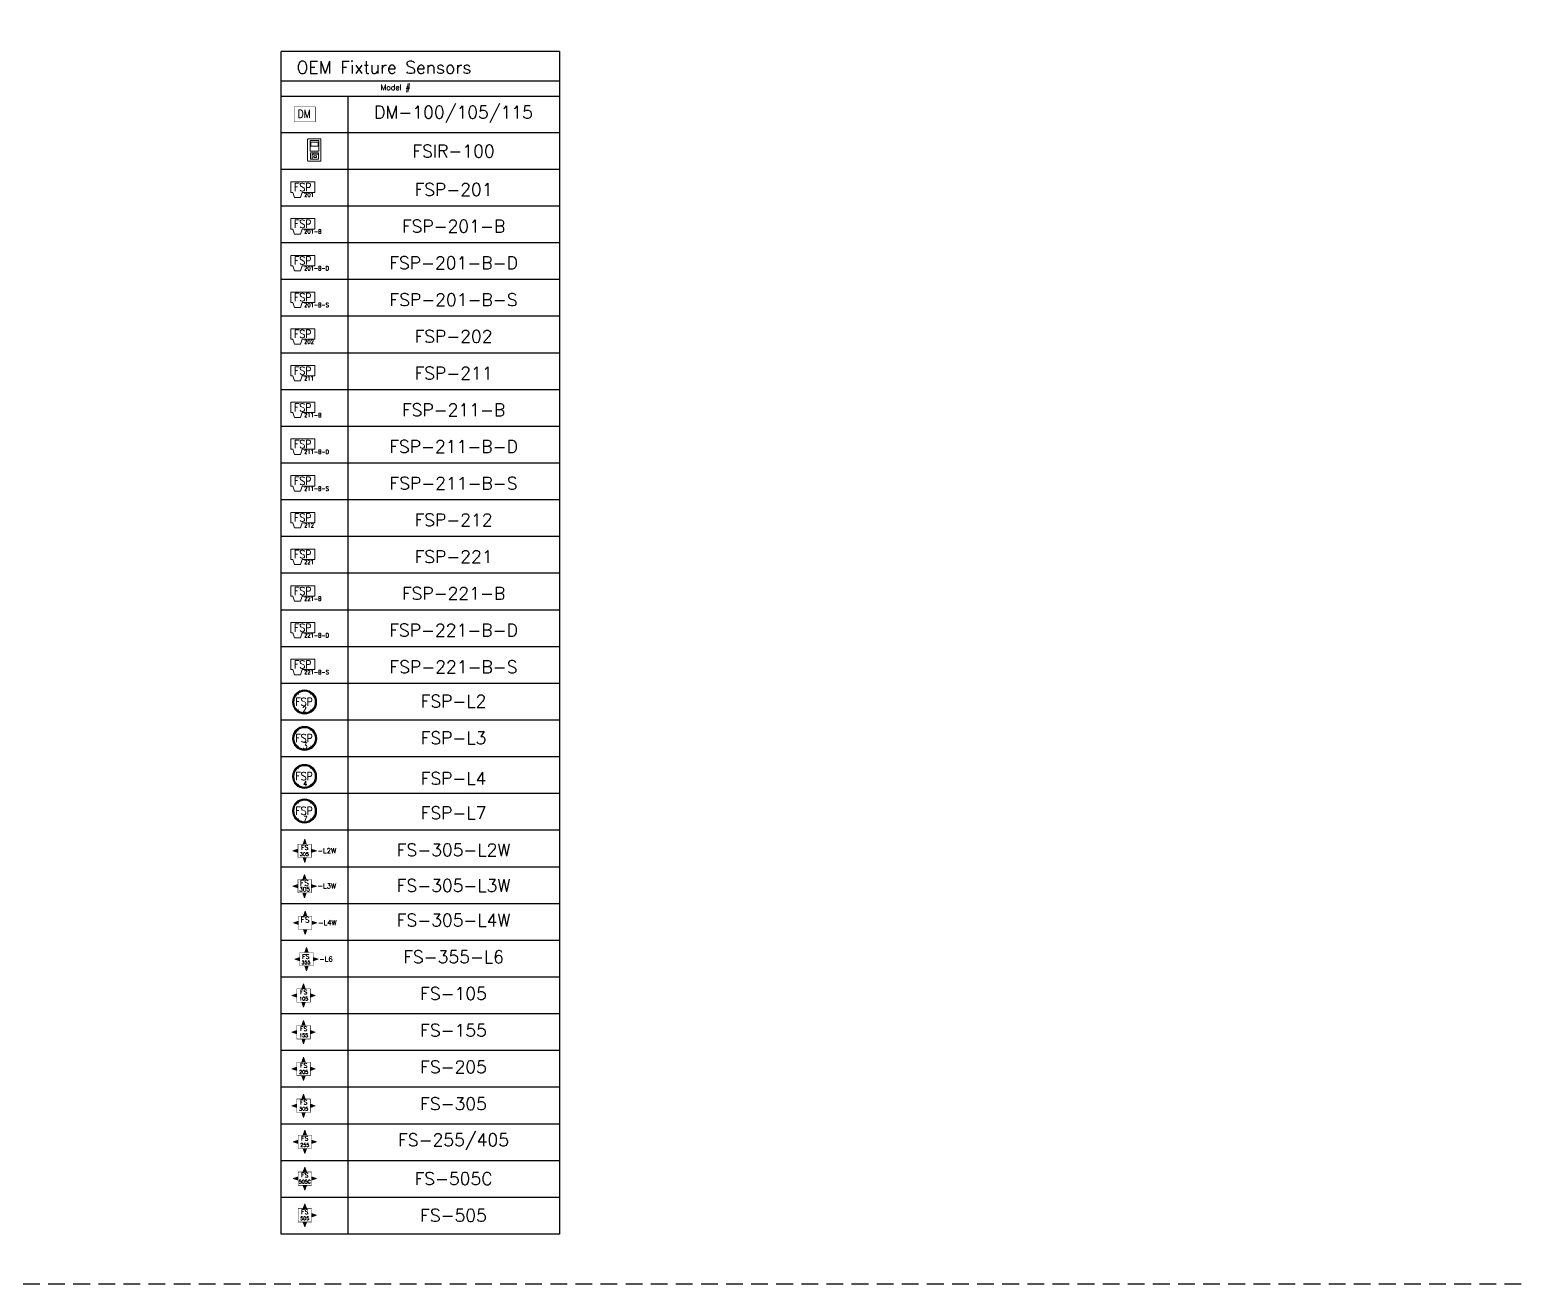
# Model space of a CAD drawing. Header units: inches. Extents: x -13775 to 9910, y -4933 to 5507.
# Drawn here: x 3092 to 5223, y 2004 to 3803 of the extents above; entities that cross this region are included whole.
import ezdxf
from ezdxf.enums import TextEntityAlignment as Align

# ---------------------------------------------------------------- set-up
doc = ezdxf.new("R2010")
doc.units = ezdxf.units.IN
doc.header["$LTSCALE"] = 48
doc.header["$MEASUREMENT"] = 0
doc.linetypes.add('DASHED', pattern=[0.75, 0.5, -0.25])
doc.layers.add('Boxes', color=7, linetype='Continuous')
doc.layers.add('Text', color=7, linetype='Continuous')
doc.layers.add('WATTSTOPPER', color=160, linetype='Continuous', lineweight=0)
doc.styles.add('FSL12-1', font='complex.shx')
doc.styles.add('ROMANC', font='COMPLEX.SHX')
doc.styles.add('ROMANS', font='ROMANS')
doc.styles.add('SIMPLEX85', font='SIMPLEX.shx', dxfattribs={"width": 0.85})

# ---------------------------------------------------------------- blocks, each defined once
blk = doc.blocks.new('*U436')
blk.add_wipeout([(0, 17.1), (-12.1, 12.1), (-17.1, 0), (-12.1, -12.1), (0, -17.1), (12.1, -12.1), (17.1, 0), (12.1, 12.1)])
at = {"linetype": 'Continuous', "const_width": 0.75}
for points in [[(-8.4, 10.5), (-10.8, 13.5)], [(8.4, 10.5), (10.8, 13.5)], [(-8.4, -10.5), (-10.8, -13.5)], [(8.4, -10.5), (10.8, -13.5)]]:
    blk.add_lwpolyline(points, dxfattribs=at)
at = {"linetype": 'Continuous'}
for radius in [17.3, 16.9, 16, 15.4]:
    blk.add_circle((0, 0), radius, dxfattribs=at)
at = {"linetype": 'Continuous', "style": 'SIMPLEX85'}
for s, insert, char_height, width, attachment_point in [('{\\Fcomplex|c0;FSP}', (-13, 6.1), 11.475, 31.716, 1), ('{\\Fcomplex|c0;2}', (0, -6.5), 7.841, 21.673, 2)]:
    blk.add_mtext(s, dxfattribs=dict(at, insert=insert, char_height=char_height, width=width, attachment_point=attachment_point))
blk = doc.blocks.new('*U445')
blk.add_wipeout([(0, 17.1), (-12.1, 12.1), (-17.1, 0), (-12.1, -12.1), (0, -17.1), (12.1, -12.1), (17.1, 0), (12.1, 12.1)])
at = {"linetype": 'Continuous', "const_width": 0.75}
for points in [[(-8.4, 10.5), (-10.7, 13.5)], [(8.5, 10.5), (10.9, 13.5)], [(-8.4, -10.5), (-10.7, -13.5)], [(8.5, -10.5), (10.9, -13.5)]]:
    blk.add_lwpolyline(points, dxfattribs=at)
at = {"linetype": 'Continuous'}
for radius in [17.3, 16.9, 16, 15.4]:
    blk.add_circle((0.1, 0), radius, dxfattribs=at)
at = {"linetype": 'Continuous', "attachment_point": 1, "style": 'SIMPLEX85'}
for s, insert, char_height, width in [('{\\Fcomplex|c0;FSP}', (-13, 6.1), 11.475, 31.716), ('{\\Fcomplex|c0;3}', (-2.6, -6), 9.11, 25.18)]:
    blk.add_mtext(s, dxfattribs=dict(at, insert=insert, char_height=char_height, width=width))
blk = doc.blocks.new('*U438')
blk.add_wipeout([(-9.4, 9.8), (47.9, 9.8), (47.9, -9.6), (-9.4, -9.6)])
blk.add_wipeout([(-9.4, 9.5), (9.7, 9.5), (9.7, -9.6), (-9.4, -9.6)])
for points in [[(-16.6, 0), (-9.4, -2.4), (-9.4, 2.4)], [(0.1, 16.7), (-2.3, 9.5), (2.5, 9.5)], [(16.9, 0), (9.7, -2.4), (9.7, 2.4)], [(0.1, -16.8), (-2.3, -9.6), (2.5, -9.6)]]:
    blk.add_hatch(color=256).paths.add_polyline_path(points)
for p, q in [((-9.4, 2.4), (-16.6, 0)), ((0.1, 16.7), (-2.3, 9.5)), ((2.5, 9.5), (0.1, 16.7)), ((9.7, 2.4), (16.9, 0)), ((-16.6, 0), (-9.4, -2.4)), ((0.1, -16.8), (-2.3, -9.6)), ((2.5, -9.6), (0.1, -16.8)), ((16.9, 0), (9.7, -2.4))]:
    blk.add_line(p, q)
at = {"const_width": 0.598}
blk.add_lwpolyline([(-9.4, -9.6), (9.7, -9.6), (9.7, 9.5), (-9.4, 9.5)], close=True, dxfattribs=at)
at = {"style": 'ROMANC'}
blk.add_text('FS', height=8, dxfattribs=at).set_placement((-6.6, 0.4))
blk.add_text('305', height=6, dxfattribs=at).set_placement((0.1, -7.7), align=Align.CENTER)
at = {"linetype": 'Continuous', "insert": (18.5, 3.8), "char_height": 7.17, "width": 103.544, "attachment_point": 1, "style": 'FSL12-1'}
blk.add_mtext('-L3W', dxfattribs=at)
blk = doc.blocks.new('*U448')
blk.add_wipeout([(-9.1, 10.2), (49.3, 10.2), (49.3, -9), (-9.1, -9)])
blk.add_wipeout([(-9.1, 10.2), (10, 10.2), (10, -9), (-9.1, -9)])
for points in [[(-16.3, 0.6), (-9.1, -1.8), (-9.1, 3)], [(0.4, 17.3), (-1.9, 10.2), (2.8, 10.2)], [(17.2, 0.6), (10, -1.8), (10, 3)], [(0.4, -16.1), (-1.9, -9), (2.8, -9)]]:
    blk.add_hatch(color=256).paths.add_polyline_path(points)
for p, q in [((-9.1, 3), (-16.3, 0.6)), ((-16.3, 0.6), (-9.1, -1.8)), ((0.4, 17.3), (-1.9, 10.2)), ((2.8, 10.2), (0.4, 17.3)), ((10, 3), (17.2, 0.6)), ((17.2, 0.6), (10, -1.8)), ((0.4, -16.1), (-1.9, -9)), ((2.8, -9), (0.4, -16.1))]:
    blk.add_line(p, q)
at = {"const_width": 0.598}
blk.add_lwpolyline([(-9.1, -9), (10, -9), (10, 10.2), (-9.1, 10.2)], close=True, dxfattribs=at)
at = {"style": 'ROMANC'}
blk.add_text('FS', height=8, dxfattribs=at).set_placement((-6.3, 1.1))
at = {"linetype": 'Continuous', "insert": (18.8, 4.4), "char_height": 7.17, "width": 103.544, "attachment_point": 1, "style": 'FSL12-1'}
blk.add_mtext('-L4W', dxfattribs=at)
blk = doc.blocks.new('*U394')
blk.add_wipeout([(-15.1, -10.8), (15.1, -10.8), (15.1, 10.8), (-15.1, 10.8)])
at = {"linetype": 'Continuous', "const_width": 0.75}
blk.add_lwpolyline([(-15.1, 10.8), (15.1, 10.8), (15.1, -10.8), (-15.1, -10.8)], close=True, dxfattribs=at)
at = {"insert": (-10.4, 6.5), "char_height": 11.475, "width": 31.716, "attachment_point": 1, "style": 'SIMPLEX85'}
blk.add_mtext('{\\Fcomplex|c0;DM}', dxfattribs=at)
blk = doc.blocks.new('*U444')
blk.add_wipeout([(-9.6, 9.6), (9.6, 9.6), (9.6, -9.6), (-9.6, -9.6)])
for points in [[(-16.7, 0), (-9.6, -2.4), (-9.6, 2.4)], [(0, 16.7), (-2.4, 9.6), (2.4, 9.6)], [(16.7, 0), (9.6, -2.4), (9.6, 2.4)], [(0, -16.7), (-2.4, -9.6), (2.4, -9.6)]]:
    blk.add_hatch(color=256).paths.add_polyline_path(points)
for p, q in [((-9.6, 2.4), (-16.7, 0)), ((-16.7, 0), (-9.6, -2.4)), ((0, 16.7), (-2.4, 9.6)), ((2.4, 9.6), (0, 16.7)), ((9.6, 2.4), (16.7, 0)), ((16.7, 0), (9.6, -2.4)), ((0, -16.7), (-2.4, -9.6)), ((2.4, -9.6), (0, -16.7))]:
    blk.add_line(p, q)
at = {"const_width": 0.598}
blk.add_lwpolyline([(-9.6, -9.6), (9.6, -9.6), (9.6, 9.6), (-9.6, 9.6)], close=True, dxfattribs=at)
at = {"linetype": 'Continuous', "width": 19.123, "style": 'FSL12-1'}
for s, insert, char_height, attachment_point in [('FS', (0, 1.9), 6.45, 8), ('255', (0, -1.9), 5.02, 2)]:
    blk.add_mtext(s, dxfattribs=dict(at, insert=insert, char_height=char_height, attachment_point=attachment_point))
blk = doc.blocks.new('*U443')
blk.add_wipeout([(-9.6, 9.6), (9.6, 9.6), (9.6, -9.6), (-9.6, -9.6)])
for points in [[(-16.7, 0), (-9.6, -2.4), (-9.6, 2.4)], [(0, 16.7), (-2.4, 9.6), (2.4, 9.6)], [(16.7, 0), (9.6, -2.4), (9.6, 2.4)], [(0, -16.7), (-2.4, -9.6), (2.4, -9.6)]]:
    blk.add_hatch(color=256).paths.add_polyline_path(points)
for p, q in [((-9.6, 2.4), (-16.7, 0)), ((-16.7, 0), (-9.6, -2.4)), ((0, 16.7), (-2.4, 9.6)), ((2.4, 9.6), (0, 16.7)), ((9.6, 2.4), (16.7, 0)), ((16.7, 0), (9.6, -2.4)), ((0, -16.7), (-2.4, -9.6)), ((2.4, -9.6), (0, -16.7))]:
    blk.add_line(p, q)
at = {"const_width": 0.598}
blk.add_lwpolyline([(-9.6, -9.6), (9.6, -9.6), (9.6, 9.6), (-9.6, 9.6)], close=True, dxfattribs=at)
at = {"linetype": 'Continuous', "width": 19.123, "style": 'FSL12-1'}
for s, insert, char_height, attachment_point in [('FS', (0, 1.9), 6.45, 8), ('505C', (0, -1.9), 5.02, 2)]:
    blk.add_mtext(s, dxfattribs=dict(at, insert=insert, char_height=char_height, attachment_point=attachment_point))
blk = doc.blocks.new('*U442')
blk.add_wipeout([(-9.6, 9.6), (9.6, 9.6), (9.6, -9.6), (-9.6, -9.6)])
for points in [[(0, 16.7), (-2.4, 9.6), (2.4, 9.6)], [(16.7, 0), (9.6, -2.4), (9.6, 2.4)], [(0, -16.7), (-2.4, -9.6), (2.4, -9.6)]]:
    blk.add_hatch(color=256).paths.add_polyline_path(points)
for p, q in [((0, 16.7), (-2.4, 9.6)), ((2.4, 9.6), (0, 16.7)), ((9.6, 2.4), (16.7, 0)), ((16.7, 0), (9.6, -2.4)), ((0, -16.7), (-2.4, -9.6)), ((2.4, -9.6), (0, -16.7))]:
    blk.add_line(p, q)
at = {"const_width": 0.598}
blk.add_lwpolyline([(-9.6, -9.6), (9.6, -9.6), (9.6, 9.6), (-9.6, 9.6)], close=True, dxfattribs=at)
at = {"linetype": 'Continuous', "width": 19.123, "style": 'FSL12-1'}
for s, insert, char_height, attachment_point in [('FS', (0, 1.9), 6.45, 8), ('505', (0, -1.9), 5.02, 2)]:
    blk.add_mtext(s, dxfattribs=dict(at, insert=insert, char_height=char_height, attachment_point=attachment_point))
blk = doc.blocks.new('*U446')
blk.add_wipeout([(0, 17.1), (-12.1, 12.1), (-17.1, 0), (-12.1, -12.1), (0, -17.1), (12.1, -12.1), (17.1, 0), (12.1, 12.1)])
at = {"linetype": 'Continuous', "const_width": 0.75}
for points in [[(-8.4, 10.5), (-10.8, 13.5)], [(8.4, 10.5), (10.8, 13.5)], [(-8.4, -10.5), (-10.8, -13.5)], [(8.4, -10.5), (10.8, -13.5)]]:
    blk.add_lwpolyline(points, dxfattribs=at)
at = {"linetype": 'Continuous'}
for radius in [17.3, 16.9, 16, 15.4]:
    blk.add_circle((0, 0), radius, dxfattribs=at)
at = {"linetype": 'Continuous', "attachment_point": 1, "style": 'SIMPLEX85'}
for s, insert, char_height, width in [('{\\Fcomplex|c0;FSP}', (-13, 6.1), 11.475, 31.716), ('{\\Fcomplex|c0;4}', (-1.8, -6.8), 7.401, 20.457)]:
    blk.add_mtext(s, dxfattribs=dict(at, insert=insert, char_height=char_height, width=width))
blk = doc.blocks.new('*U447')
blk.add_wipeout([(0, 17.1), (-12.1, 12.1), (-17.1, 0), (-12.1, -12.1), (0, -17.1), (12.1, -12.1), (17.1, 0), (12.1, 12.1)])
at = {"linetype": 'Continuous', "const_width": 0.75}
for points in [[(-8.4, 10.5), (-10.8, 13.5)], [(8.4, 10.5), (10.8, 13.5)], [(-8.4, -10.5), (-10.8, -13.5)], [(8.4, -10.5), (10.8, -13.5)]]:
    blk.add_lwpolyline(points, dxfattribs=at)
at = {"linetype": 'Continuous'}
for radius in [17.3, 16.9, 16, 15.4]:
    blk.add_circle((0, 0), radius, dxfattribs=at)
at = {"linetype": 'Continuous', "attachment_point": 1, "style": 'SIMPLEX85'}
for s, insert, char_height, width in [('{\\Fcomplex|c0;FSP}', (-13, 6.1), 11.475, 31.716), ('{\\Fcomplex|c0;7}', (-1.6, -7.2), 7.401, 20.457)]:
    blk.add_mtext(s, dxfattribs=dict(at, insert=insert, char_height=char_height, width=width))
blk = doc.blocks.new('*U449')
blk.add_wipeout([(-9.6, 11), (39, 11), (39, -8.1), (-9.6, -8.1)])
for points in [[(-16.8, 1.4), (-9.6, -1), (-9.6, 3.8)], [(-0.1, 18.1), (-2.5, 11), (2.3, 11)], [(16.6, 1.4), (9.5, -1), (9.5, 3.8)], [(-0.1, -15.3), (-2.5, -8.1), (2.3, -8.1)]]:
    blk.add_hatch(color=256).paths.add_polyline_path(points)
for p, q in [((-9.6, 3.8), (-16.8, 1.4)), ((-16.8, 1.4), (-9.6, -1)), ((-0.1, 18.1), (-2.5, 11)), ((2.3, 11), (-0.1, 18.1)), ((9.5, 3.8), (16.6, 1.4)), ((16.6, 1.4), (9.5, -1)), ((-0.1, -15.3), (-2.5, -8.1)), ((2.3, -8.1), (-0.1, -15.3))]:
    blk.add_line(p, q)
at = {"const_width": 0.598}
blk.add_lwpolyline([(-9.6, -8.1), (9.5, -8.1), (9.5, 11), (-9.6, 11)], close=True, dxfattribs=at)
at = {"linetype": 'Continuous', "attachment_point": 1, "style": 'FSL12-1'}
for s, insert, char_height, width in [('FS', (-6.1, 8.5), 6.45, 93.19), ('-L6', (18.3, 5.3), 7.17, 103.544), ('355', (-7.2, -0.7), 5.02, 72.481)]:
    blk.add_mtext(s, dxfattribs=dict(at, insert=insert, char_height=char_height, width=width))
blk = doc.blocks.new('*U437')
blk.add_wipeout([(-9.1, -9.3), (48.5, -9.3), (48.5, 9.8), (-9.1, 9.8)])
for points in [[(-16.3, 0.3), (-9.1, -2.1), (-9.1, 2.6)], [(0.5, 17), (-1.9, 9.8), (2.8, 9.8)], [(17.2, 0.3), (10, -2.1), (10, 2.6)], [(0.5, -16.5), (-1.9, -9.3), (2.8, -9.3)]]:
    blk.add_hatch(color=256).paths.add_polyline_path(points)
for p, q in [((-9.1, 2.6), (-16.3, 0.3)), ((-16.3, 0.3), (-9.1, -2.1)), ((0.5, 17), (-1.9, 9.8)), ((2.8, 9.8), (0.5, 17)), ((10, 2.6), (17.2, 0.3)), ((17.2, 0.3), (10, -2.1)), ((0.5, -16.5), (-1.9, -9.3)), ((2.8, -9.3), (0.5, -16.5))]:
    blk.add_line(p, q)
at = {"const_width": 0.598}
blk.add_lwpolyline([(-9.1, -9.3), (10, -9.3), (10, 9.8), (-9.1, 9.8)], close=True, dxfattribs=at)
at = {"linetype": 'Continuous', "style": 'FSL12-1'}
for s, insert, char_height, width, attachment_point in [('FS', (0.5, 1.9), 6.45, 19.123, 8), ('-L2W', (18.9, 4.1), 7.17, 103.544, 1), ('305', (0, -1.9), 5.02, 19.123, 2)]:
    blk.add_mtext(s, dxfattribs=dict(at, insert=insert, char_height=char_height, width=width, attachment_point=attachment_point))
blk = doc.blocks.new('FS-105')
blk.add_wipeout([(-9.6, 9.6), (9.6, 9.6), (9.6, -9.6), (-9.6, -9.6)])
for points in [[(-16.7, 0), (-9.6, -2.4), (-9.6, 2.4)], [(0, 16.7), (-2.4, 9.6), (2.4, 9.6)], [(16.7, 0), (9.6, -2.4), (9.6, 2.4)], [(0, -16.7), (-2.4, -9.6), (2.4, -9.6)]]:
    blk.add_hatch(color=256).paths.add_polyline_path(points)
for p, q in [((-9.6, 2.4), (-16.7, 0)), ((-16.7, 0), (-9.6, -2.4)), ((0, 16.7), (-2.4, 9.6)), ((2.4, 9.6), (0, 16.7)), ((9.6, 2.4), (16.7, 0)), ((16.7, 0), (9.6, -2.4)), ((0, -16.7), (-2.4, -9.6)), ((2.4, -9.6), (0, -16.7))]:
    blk.add_line(p, q)
at = {"const_width": 0.598}
blk.add_lwpolyline([(-9.6, -9.6), (9.6, -9.6), (9.6, 9.6), (-9.6, 9.6)], close=True, dxfattribs=at)
at = {"linetype": 'Continuous', "width": 19.123, "style": 'FSL12-1'}
for s, insert, char_height, attachment_point in [('FS', (0, 1.9), 6.45, 8), ('105', (0, -1.9), 5.02, 2)]:
    blk.add_mtext(s, dxfattribs=dict(at, insert=insert, char_height=char_height, attachment_point=attachment_point))
blk = doc.blocks.new('FS-155')
blk.add_wipeout([(-9.6, 9.6), (9.6, 9.6), (9.6, -9.6), (-9.6, -9.6)])
for points in [[(-16.7, 0), (-9.6, -2.4), (-9.6, 2.4)], [(0, 16.7), (-2.4, 9.6), (2.4, 9.6)], [(16.7, 0), (9.6, -2.4), (9.6, 2.4)], [(0, -16.7), (-2.4, -9.6), (2.4, -9.6)]]:
    blk.add_hatch(color=256).paths.add_polyline_path(points)
for p, q in [((-9.6, 2.4), (-16.7, 0)), ((-16.7, 0), (-9.6, -2.4)), ((0, 16.7), (-2.4, 9.6)), ((2.4, 9.6), (0, 16.7)), ((9.6, 2.4), (16.7, 0)), ((16.7, 0), (9.6, -2.4)), ((0, -16.7), (-2.4, -9.6)), ((2.4, -9.6), (0, -16.7))]:
    blk.add_line(p, q)
at = {"const_width": 0.598}
blk.add_lwpolyline([(-9.6, -9.6), (9.6, -9.6), (9.6, 9.6), (-9.6, 9.6)], close=True, dxfattribs=at)
at = {"linetype": 'Continuous', "width": 19.123, "style": 'FSL12-1'}
for s, insert, char_height, attachment_point in [('FS', (0, 1.9), 6.45, 8), ('155', (0, -1.9), 5.02, 2)]:
    blk.add_mtext(s, dxfattribs=dict(at, insert=insert, char_height=char_height, attachment_point=attachment_point))
blk = doc.blocks.new('FS-205')
blk.add_wipeout([(-9.6, 9.6), (9.6, 9.6), (9.6, -9.6), (-9.6, -9.6)])
for points in [[(-16.7, 0), (-9.6, -2.4), (-9.6, 2.4)], [(0, 16.7), (-2.4, 9.6), (2.4, 9.6)], [(16.7, 0), (9.6, -2.4), (9.6, 2.4)], [(0, -16.7), (-2.4, -9.6), (2.4, -9.6)]]:
    blk.add_hatch(color=256).paths.add_polyline_path(points)
for p, q in [((-9.6, 2.4), (-16.7, 0)), ((-16.7, 0), (-9.6, -2.4)), ((0, 16.7), (-2.4, 9.6)), ((2.4, 9.6), (0, 16.7)), ((9.6, 2.4), (16.7, 0)), ((16.7, 0), (9.6, -2.4)), ((0, -16.7), (-2.4, -9.6)), ((2.4, -9.6), (0, -16.7))]:
    blk.add_line(p, q)
at = {"const_width": 0.598}
blk.add_lwpolyline([(-9.6, -9.6), (9.6, -9.6), (9.6, 9.6), (-9.6, 9.6)], close=True, dxfattribs=at)
at = {"linetype": 'Continuous', "width": 19.123, "style": 'FSL12-1'}
for s, insert, char_height, attachment_point in [('FS', (0, 1.9), 6.45, 8), ('205', (0, -1.9), 5.02, 2)]:
    blk.add_mtext(s, dxfattribs=dict(at, insert=insert, char_height=char_height, attachment_point=attachment_point))
blk = doc.blocks.new('FS-305')
blk.add_wipeout([(-9.6, 9.6), (9.6, 9.6), (9.6, -9.6), (-9.6, -9.6)])
for points in [[(-16.7, 0), (-9.6, -2.4), (-9.6, 2.4)], [(0, 16.7), (-2.4, 9.6), (2.4, 9.6)], [(16.7, 0), (9.6, -2.4), (9.6, 2.4)], [(0, -16.7), (-2.4, -9.6), (2.4, -9.6)]]:
    blk.add_hatch(color=256).paths.add_polyline_path(points)
for p, q in [((-9.6, 2.4), (-16.7, 0)), ((-16.7, 0), (-9.6, -2.4)), ((0, 16.7), (-2.4, 9.6)), ((2.4, 9.6), (0, 16.7)), ((9.6, 2.4), (16.7, 0)), ((16.7, 0), (9.6, -2.4)), ((0, -16.7), (-2.4, -9.6)), ((2.4, -9.6), (0, -16.7))]:
    blk.add_line(p, q)
at = {"const_width": 0.598}
blk.add_lwpolyline([(-9.6, -9.6), (9.6, -9.6), (9.6, 9.6), (-9.6, 9.6)], close=True, dxfattribs=at)
at = {"linetype": 'Continuous', "width": 19.123, "style": 'FSL12-1'}
for s, insert, char_height, attachment_point in [('FS', (0, 1.9), 6.45, 8), ('305', (0, -1.9), 5.02, 2)]:
    blk.add_mtext(s, dxfattribs=dict(at, insert=insert, char_height=char_height, attachment_point=attachment_point))
blk = doc.blocks.new('FSP-201')
blk.add_wipeout([(-17.3, 11.1), (17.3, 11.1), (17.3, -11.1), (-17.3, -11.1)])
blk.add_lwpolyline([(-11.8, -11.1), (-14.2, -3.9), (-17.3, -3.9), (-17.3, 11.1), (17.3, 11.1), (17.3, -3.9), (-1, -3.9), (-3.4, -11.1)], close=True)
at = {"width": 31.716, "style": 'SIMPLEX85'}
for s, insert, char_height, attachment_point in [('{\\Fcomplex|c0;FSP}', (0, 3.6), 11.475, 5), ('{\\Fcomplex|c0;201}', (2.1, -7.5), 6, 4)]:
    blk.add_mtext(s, dxfattribs=dict(at, insert=insert, char_height=char_height, attachment_point=attachment_point))
blk = doc.blocks.new('FSP-202')
blk.add_wipeout([(-17.3, 11.1), (17.3, 11.1), (17.3, -11.1), (-17.3, -11.1)])
blk.add_lwpolyline([(-11.8, -11.1), (-14.2, -3.9), (-17.3, -3.9), (-17.3, 11.1), (17.3, 11.1), (17.3, -3.9), (-1, -3.9), (-3.4, -11.1)], close=True)
at = {"width": 31.716, "style": 'SIMPLEX85'}
for s, insert, char_height, attachment_point in [('{\\Fcomplex|c0;FSP}', (0, 3.6), 11.475, 5), ('{\\Fcomplex|c0;202}', (2.1, -7.5), 6, 4)]:
    blk.add_mtext(s, dxfattribs=dict(at, insert=insert, char_height=char_height, attachment_point=attachment_point))
blk = doc.blocks.new('FSP-211')
blk.add_wipeout([(-17.3, 11.1), (17.3, 11.1), (17.3, -11.1), (-17.3, -11.1)])
blk.add_lwpolyline([(-11.8, -11.1), (-14.2, -3.9), (-17.3, -3.9), (-17.3, 11.1), (17.3, 11.1), (17.3, -3.9), (-1, -3.9), (-3.4, -11.1)], close=True)
at = {"width": 31.716, "style": 'SIMPLEX85'}
for s, insert, char_height, attachment_point in [('{\\Fcomplex|c0;FSP}', (0, 3.6), 11.475, 5), ('{\\Fcomplex|c0;211}', (2.1, -7.5), 6, 4)]:
    blk.add_mtext(s, dxfattribs=dict(at, insert=insert, char_height=char_height, attachment_point=attachment_point))
blk = doc.blocks.new('FSP-212')
blk.add_wipeout([(-17.3, 11.1), (17.3, 11.1), (17.3, -11.1), (-17.3, -11.1)])
blk.add_lwpolyline([(-11.8, -11.1), (-14.2, -3.9), (-17.3, -3.9), (-17.3, 11.1), (17.3, 11.1), (17.3, -3.9), (-1, -3.9), (-3.4, -11.1)], close=True)
at = {"width": 31.716, "style": 'SIMPLEX85'}
for s, insert, char_height, attachment_point in [('{\\Fcomplex|c0;FSP}', (0, 3.6), 11.475, 5), ('{\\Fcomplex|c0;212}', (2.1, -7.5), 6, 4)]:
    blk.add_mtext(s, dxfattribs=dict(at, insert=insert, char_height=char_height, attachment_point=attachment_point))
blk = doc.blocks.new('FSP-201-B')
blk.add_wipeout([(-17.3, 11.1), (27.1, 11.1), (27.1, -11.1), (-17.3, -11.1)])
blk.add_lwpolyline([(-11.8, -11.1), (-14.2, -3.9), (-17.3, -3.9), (-17.3, 11.1), (17.3, 11.1), (17.3, -3.9), (-1, -3.9), (-3.4, -11.1)], close=True)
at = {"width": 31.716, "style": 'SIMPLEX85'}
for s, insert, char_height, attachment_point in [('{\\Fcomplex|c0;FSP}', (0, 3.6), 11.475, 5), ('{\\Fcomplex|c0;201-B}', (2.1, -7.5), 6, 4)]:
    blk.add_mtext(s, dxfattribs=dict(at, insert=insert, char_height=char_height, attachment_point=attachment_point))
blk = doc.blocks.new('FSP-201-B-S')
blk.add_wipeout([(-17.3, 11.1), (38.3, 11.1), (38.3, -11.1), (-17.3, -11.1)])
blk.add_lwpolyline([(-11.8, -11.1), (-14.2, -3.9), (-17.3, -3.9), (-17.3, 11.1), (17.3, 11.1), (17.3, -3.9), (-1, -3.9), (-3.4, -11.1)], close=True)
at = {"width": 31.716, "style": 'SIMPLEX85'}
for s, insert, char_height, attachment_point in [('{\\Fcomplex|c0;FSP}', (0, 3.6), 11.475, 5), ('{\\Fcomplex|c0;201-B-S}', (2.1, -7.5), 6, 4)]:
    blk.add_mtext(s, dxfattribs=dict(at, insert=insert, char_height=char_height, attachment_point=attachment_point))
blk = doc.blocks.new('FSP-201-B-D')
blk.add_wipeout([(-17.3, 11.1), (38.9, 11.1), (38.9, -11.1), (-17.3, -11.1)])
blk.add_lwpolyline([(-11.8, -11.1), (-14.2, -3.9), (-17.3, -3.9), (-17.3, 11.1), (17.3, 11.1), (17.3, -3.9), (-1, -3.9), (-3.4, -11.1)], close=True)
at = {"width": 31.716, "style": 'SIMPLEX85'}
for s, insert, char_height, attachment_point in [('{\\Fcomplex|c0;FSP}', (0, 3.6), 11.475, 5), ('{\\Fcomplex|c0;201-B-D}', (2.1, -7.5), 6, 4)]:
    blk.add_mtext(s, dxfattribs=dict(at, insert=insert, char_height=char_height, attachment_point=attachment_point))
blk = doc.blocks.new('FSP-211-B')
blk.add_wipeout([(-17.3, 11.1), (27.1, 11.1), (27.1, -11.1), (-17.3, -11.1)])
blk.add_lwpolyline([(-11.8, -11.1), (-14.2, -3.9), (-17.3, -3.9), (-17.3, 11.1), (17.3, 11.1), (17.3, -3.9), (-1, -3.9), (-3.4, -11.1)], close=True)
at = {"width": 31.716, "style": 'SIMPLEX85'}
for s, insert, char_height, attachment_point in [('{\\Fcomplex|c0;FSP}', (0, 3.6), 11.475, 5), ('{\\Fcomplex|c0;211-B}', (2.1, -7.5), 6, 4)]:
    blk.add_mtext(s, dxfattribs=dict(at, insert=insert, char_height=char_height, attachment_point=attachment_point))
blk = doc.blocks.new('FSP-211-B-S')
blk.add_wipeout([(-17.3, 11.1), (38.3, 11.1), (38.3, -11.1), (-17.3, -11.1)])
blk.add_lwpolyline([(-11.8, -11.1), (-14.2, -3.9), (-17.3, -3.9), (-17.3, 11.1), (17.3, 11.1), (17.3, -3.9), (-1, -3.9), (-3.4, -11.1)], close=True)
at = {"width": 31.716, "style": 'SIMPLEX85'}
for s, insert, char_height, attachment_point in [('{\\Fcomplex|c0;FSP}', (0, 3.6), 11.475, 5), ('{\\Fcomplex|c0;211-B-S}', (2.1, -7.5), 6, 4)]:
    blk.add_mtext(s, dxfattribs=dict(at, insert=insert, char_height=char_height, attachment_point=attachment_point))
blk = doc.blocks.new('FSP-211-B-D')
blk.add_wipeout([(-17.3, 11.1), (38.9, 11.1), (38.9, -11.1), (-17.3, -11.1)])
blk.add_lwpolyline([(-11.8, -11.1), (-14.2, -3.9), (-17.3, -3.9), (-17.3, 11.1), (17.3, 11.1), (17.3, -3.9), (-1, -3.9), (-3.4, -11.1)], close=True)
at = {"width": 31.716, "style": 'SIMPLEX85'}
for s, insert, char_height, attachment_point in [('{\\Fcomplex|c0;FSP}', (0, 3.6), 11.475, 5), ('{\\Fcomplex|c0;211-B-D}', (2.1, -7.5), 6, 4)]:
    blk.add_mtext(s, dxfattribs=dict(at, insert=insert, char_height=char_height, attachment_point=attachment_point))
blk = doc.blocks.new('FSP-221')
blk.add_wipeout([(-17.3, 11.1), (17.3, 11.1), (17.3, -11.1), (-17.3, -11.1)])
blk.add_lwpolyline([(-11.8, -11.1), (-14.2, -3.9), (-17.3, -3.9), (-17.3, 11.1), (17.3, 11.1), (17.3, -3.9), (-1, -3.9), (-3.4, -11.1)], close=True)
at = {"width": 31.716, "style": 'SIMPLEX85'}
for s, insert, char_height, attachment_point in [('{\\Fcomplex|c0;FSP}', (0, 3.6), 11.475, 5), ('{\\Fcomplex|c0;221}', (2.1, -7.5), 6, 4)]:
    blk.add_mtext(s, dxfattribs=dict(at, insert=insert, char_height=char_height, attachment_point=attachment_point))
blk = doc.blocks.new('FSP-221-B')
blk.add_wipeout([(-17.3, 11.1), (27.1, 11.1), (27.1, -11.1), (-17.3, -11.1)])
blk.add_lwpolyline([(-11.8, -11.1), (-14.2, -3.9), (-17.3, -3.9), (-17.3, 11.1), (17.3, 11.1), (17.3, -3.9), (-1, -3.9), (-3.4, -11.1)], close=True)
at = {"width": 31.716, "style": 'SIMPLEX85'}
for s, insert, char_height, attachment_point in [('{\\Fcomplex|c0;FSP}', (0, 3.6), 11.475, 5), ('{\\Fcomplex|c0;221-B}', (2.1, -7.5), 6, 4)]:
    blk.add_mtext(s, dxfattribs=dict(at, insert=insert, char_height=char_height, attachment_point=attachment_point))
blk = doc.blocks.new('FSP-221-B-S')
blk.add_wipeout([(-17.3, 11.1), (38.3, 11.1), (38.3, -11.1), (-17.3, -11.1)])
blk.add_lwpolyline([(-11.8, -11.1), (-14.2, -3.9), (-17.3, -3.9), (-17.3, 11.1), (17.3, 11.1), (17.3, -3.9), (-1, -3.9), (-3.4, -11.1)], close=True)
at = {"width": 31.716, "style": 'SIMPLEX85'}
for s, insert, char_height, attachment_point in [('{\\Fcomplex|c0;FSP}', (0, 3.6), 11.475, 5), ('{\\Fcomplex|c0;221-B-S}', (2.1, -7.5), 6, 4)]:
    blk.add_mtext(s, dxfattribs=dict(at, insert=insert, char_height=char_height, attachment_point=attachment_point))
blk = doc.blocks.new('FSP-221-B-D')
blk.add_wipeout([(-17.3, 11.1), (38.9, 11.1), (38.9, -11.1), (-17.3, -11.1)])
blk.add_lwpolyline([(-11.8, -11.1), (-14.2, -3.9), (-17.3, -3.9), (-17.3, 11.1), (17.3, 11.1), (17.3, -3.9), (-1, -3.9), (-3.4, -11.1)], close=True)
at = {"width": 31.716, "style": 'SIMPLEX85'}
for s, insert, char_height, attachment_point in [('{\\Fcomplex|c0;FSP}', (0, 3.6), 11.475, 5), ('{\\Fcomplex|c0;221-B-D}', (2.1, -7.5), 6, 4)]:
    blk.add_mtext(s, dxfattribs=dict(at, insert=insert, char_height=char_height, attachment_point=attachment_point))
blk = doc.blocks.new('FSIR-100')
blk.add_wipeout([(-8.3, -14.5), (6.8, -14.5), (6.8, 17.8), (-8.3, 17.8)])
at = {"lineweight": 18}
for p, q in [((9.3, 17.5), (9, 17.5)), ((9.3, -14.2), (9.3, 17.5)), ((9.3, 17.5), (9.3, 17.5)), ((9, -14.2), (9.3, -14.2))]:
    blk.add_line(p, q, dxfattribs=at)
at = {"lineweight": 0}
for points in [[(9, 17.5), (8.9, 17.5), (8.8, 17.6), (8.7, 17.6), (8.6, 17.7), (8.4, 17.7), (8.3, 17.7), (8.1, 17.7), (8, 17.8), (7.8, 17.8), (7.6, 17.8), (7.5, 17.8), (7.3, 17.8), (7.2, 17.8), (7, 17.8), (6.9, 17.8), (6.8, 17.8), (6.8, 17.8), (-8, 17.8), (-8.2, 17.8), (-8.4, 17.8), (-8.6, 17.7), (-8.8, 17.7), (-9, 17.6), (-9.1, 17.5), (-9.3, 17.4), (-9.4, 17.3), (-9.5, 17.2), (-9.6, 17), (-9.7, 16.9), (-9.8, 16.7), (-9.9, 16.6), (-9.9, 16.4), (-9.9, 16.2), (-10, 16), (-10, 16), (-10, -12.8), (-9.9, -13), (-9.9, -13.2), (-9.9, -13.4), (-9.8, -13.5), (-9.7, -13.7), (-9.6, -13.8), (-9.5, -13.9), (-9.4, -14), (-9.3, -14.1), (-9.2, -14.2), (-9, -14.3), (-8.9, -14.4), (-8.8, -14.4), (-8.6, -14.5), (-8.5, -14.5), (-8.3, -14.5), (-8.3, -14.5), (6.8, -14.5), (6.9, -14.5), (7, -14.5), (7.1, -14.5), (7.3, -14.5), (7.5, -14.5), (7.6, -14.5), (7.8, -14.5), (8, -14.5), (8.2, -14.5), (8.3, -14.5), (8.5, -14.4), (8.6, -14.4), (8.7, -14.4), (8.8, -14.3), (8.9, -14.3), (9, -14.2), (9, -14.2)], [(6.2, 0.4), (6.2, 0.3), (6.2, 0.2), (6.1, 0.2), (6.1, 0.1), (6, 0.1), (6, 0), (5.9, 0), (5.8, 0), (5.8, 0), (-5.8, 0), (-5.9, 0), (-6, 0), (-6, 0.1), (-6.1, 0.1), (-6.1, 0.2), (-6.2, 0.2), (-6.2, 0.3), (-6.2, 0.4), (-6.2, 0.4), (-6.2, 15), (-6.2, 15.1), (-6.2, 15.2), (-6.1, 15.3), (-6.1, 15.3), (-6, 15.4), (-6, 15.4), (-5.9, 15.4), (-5.8, 15.4), (-5.8, 15.4), (5.8, 15.4), (5.9, 15.4), (6, 15.4), (6, 15.4), (6.1, 15.3), (6.1, 15.3), (6.2, 15.2), (6.2, 15.1), (6.2, 15), (6.2, 15), (6.2, 0.4)], [(5.3, 7.7), (5.3, 7.6), (5.3, 7.6), (5.2, 7.5), (5.2, 7.5), (5.1, 7.4), (5.1, 7.4), (5, 7.3), (5, 7.3), (5, 7.3), (-5, 7.3), (-5, 7.3), (-5.1, 7.4), (-5.2, 7.4), (-5.2, 7.5), (-5.3, 7.5), (-5.3, 7.6), (-5.3, 7.6), (-5.3, 7.7), (-5.3, 7.7), (-5.3, 12.2), (-5.3, 12.3), (-5.3, 12.4), (-5.3, 12.5), (-5.2, 12.5), (-5.2, 12.6), (-5.1, 12.6), (-5, 12.6), (-5, 12.6), (-5, 12.6), (5, 12.6), (5, 12.6), (5.1, 12.6), (5.1, 12.6), (5.2, 12.5), (5.2, 12.5), (5.3, 12.4), (5.3, 12.3), (5.3, 12.2), (5.3, 12.2), (5.3, 7.7)], [(-5.8, -11.6), (5.8, -11.6), (5.8, -2.4), (-5.8, -2.4), (-5.8, -11.6)]]:
    blk.add_lwpolyline(points, dxfattribs=at)
at = {"lineweight": 18}
for points in [[(9, 17.5), (8.9, 17.5), (8.8, 17.6), (8.7, 17.6), (8.6, 17.7), (8.4, 17.7), (8.3, 17.7), (8.1, 17.7), (8, 17.8), (7.8, 17.8), (7.6, 17.8), (7.5, 17.8), (7.3, 17.8), (7.2, 17.8), (7, 17.8), (6.9, 17.8), (6.8, 17.8), (6.8, 17.8), (-8, 17.8), (-8.2, 17.8), (-8.4, 17.8), (-8.6, 17.7), (-8.8, 17.7), (-9, 17.6), (-9.1, 17.5), (-9.3, 17.4), (-9.4, 17.3), (-9.5, 17.2), (-9.6, 17), (-9.7, 16.9), (-9.8, 16.7), (-9.9, 16.6), (-9.9, 16.4), (-9.9, 16.2), (-10, 16), (-10, 16), (-10, -12.8), (-9.9, -13), (-9.9, -13.2), (-9.9, -13.4), (-9.8, -13.5), (-9.7, -13.7), (-9.6, -13.8), (-9.5, -13.9), (-9.4, -14), (-9.3, -14.1), (-9.2, -14.2), (-9, -14.3), (-8.9, -14.4), (-8.8, -14.4), (-8.6, -14.5), (-8.5, -14.5), (-8.3, -14.5), (-8.3, -14.5), (6.8, -14.5), (6.9, -14.5), (7, -14.5), (7.1, -14.5), (7.3, -14.5), (7.5, -14.5), (7.6, -14.5), (7.8, -14.5), (8, -14.5), (8.2, -14.5), (8.3, -14.5), (8.5, -14.4), (8.6, -14.4), (8.7, -14.4), (8.8, -14.3), (8.9, -14.3), (9, -14.2)], [(6.2, 0.4), (6.2, 0.3), (6.2, 0.2), (6.1, 0.2), (6.1, 0.1), (6, 0.1), (6, 0), (5.9, 0), (5.8, 0), (5.8, 0), (-5.8, 0), (-5.9, 0), (-6, 0), (-6, 0.1), (-6.1, 0.1), (-6.1, 0.2), (-6.2, 0.2), (-6.2, 0.3), (-6.2, 0.4), (-6.2, 0.4), (-6.2, 15), (-6.2, 15.1), (-6.2, 15.2), (-6.1, 15.3), (-6.1, 15.3), (-6, 15.4), (-6, 15.4), (-5.9, 15.4), (-5.8, 15.4), (-5.8, 15.4), (5.8, 15.4), (5.9, 15.4), (6, 15.4), (6, 15.4), (6.1, 15.3), (6.1, 15.3), (6.2, 15.2), (6.2, 15.1), (6.2, 15), (6.2, 15), (6.2, 0.4), (6.2, 0.4)], [(5.3, 7.7), (5.3, 7.6), (5.3, 7.6), (5.2, 7.5), (5.2, 7.5), (5.1, 7.4), (5.1, 7.4), (5, 7.3), (5, 7.3), (5, 7.3), (-5, 7.3), (-5, 7.3), (-5.1, 7.4), (-5.2, 7.4), (-5.2, 7.5), (-5.3, 7.5), (-5.3, 7.6), (-5.3, 7.6), (-5.3, 7.7), (-5.3, 7.7), (-5.3, 12.2), (-5.3, 12.3), (-5.3, 12.4), (-5.3, 12.5), (-5.2, 12.5), (-5.2, 12.6), (-5.1, 12.6), (-5, 12.6), (-5, 12.6), (-5, 12.6), (5, 12.6), (5, 12.6), (5.1, 12.6), (5.1, 12.6), (5.2, 12.5), (5.2, 12.5), (5.3, 12.4), (5.3, 12.3), (5.3, 12.2), (5.3, 12.2), (5.3, 7.7), (5.3, 7.7)], [(5.8, -11.6), (-5.8, -11.6), (-5.8, -2.4), (5.8, -2.4), (5.8, -11.6)], [(-3.5, -4.6), (5.8, -4.6), (5.8, -11.6), (-3.5, -11.6), (-3.5, -4.6)], [(-1.8, -2.4), (-1.8, -4.6)], [(-0.8, -7), (3, -7), (3, -9.3), (-0.8, -9.3), (-0.8, -7)]]:
    blk.add_lwpolyline(points, dxfattribs=at)

msp = doc.modelspace()

# ---------------------------------------------------------------- linework, layer by layer
msp.add_line((3547.6, 3708.1), (3850.9, 3708.1))
at = {"layer": 'Boxes'}
msp.add_line((3547.6, 3708.1), (3547.6, 2075.7), dxfattribs=at)
at = {"layer": 'Boxes', "color": 1, "linetype": 'DASHED'}
msp.add_lwpolyline([(-220.8, 5136.4), (9910, 5136.4), (9910, 2003.9), (-220.8, 2003.9)], close=True, dxfattribs=at)
at = {"layer": 'Boxes'}
for points in [[(3850.9, 3771.9), (3451.9, 3771.9)], [(3451.9, 3730.1), (3850.9, 3730.1)], [(3451.9, 3708.1), (3850.9, 3708.1)], [(3850.9, 3655.4), (3451.9, 3655.4)], [(3850.9, 3602.8), (3451.9, 3602.8)], [(3850.9, 3550.1), (3451.9, 3550.1)], [(3850.9, 3497.5), (3451.9, 3497.5)], [(3850.9, 3444.8), (3451.9, 3444.8)], [(3850.9, 3392.2), (3451.9, 3392.2)], [(3850.9, 3339.5), (3451.9, 3339.5)], [(3850.9, 3286.8), (3451.9, 3286.8)], [(3850.9, 3234.2), (3451.9, 3234.2)], [(3850.9, 3181.5), (3451.9, 3181.5)], [(3850.9, 3128.9), (3451.9, 3128.9)], [(3850.9, 3076.2), (3451.9, 3076.2)], [(3850.9, 3023.6), (3451.9, 3023.6)], [(3850.9, 2970.9), (3451.9, 2970.9)], [(3850.9, 2918.2), (3451.9, 2918.2)], [(3850.9, 2707.6), (3451.9, 2707.6)], [(3850.9, 2655), (3451.9, 2655)], [(3850.9, 2444.3), (3451.9, 2444.3)], [(3850.9, 2391.7), (3451.9, 2391.7)], [(3850.9, 2128.4), (3451.9, 2128.4)], [(3850.9, 2075.7), (3451.9, 2075.7)]]:
    msp.add_lwpolyline(points, dxfattribs=at)

# ---------------------------------------------------------------- texts
at = {"layer": 'Text', "color": 7, "style": 'ROMANS'}
for s, insert, char_height, attachment_point in [('OEM Fixture Sensors', (3474.2, 3749.2), 18, 4), ('Model #', (3616, 3719.1), 8, 5), ('DM-100/105/115', (3699.2, 3681.8), 18, 5), ('FSIR-100', (3699.2, 3629.1), 18, 5), ('FSP-201', (3699.2, 3574), 18, 5), ('FSP-201-B', (3699.2, 3521.3), 18, 5), ('FSP-201-B-D', (3699.2, 3468.7), 18, 5), ('FSP-201-B-S', (3699.2, 3416), 18, 5), ('FSP-202', (3699.2, 3363.4), 18, 5), ('FSP-211', (3699.2, 3310.7), 18, 5), ('FSP-211-B', (3699.2, 3258), 18, 5), ('FSP-211-B-D', (3699.2, 3205.4), 18, 5), ('FSP-211-B-S', (3699.2, 3152.7), 18, 5), ('FSP-212', (3699.2, 3100.1), 18, 5), ('FSP-221', (3699.2, 3047.4), 18, 5), ('FSP-221-B', (3699.2, 2994.8), 18, 5), ('FSP-221-B-D', (3699.2, 2942.1), 18, 5), ('FSP-221-B-S', (3699.2, 2889.4), 18, 5), ('FSP-L2', (3699.2, 2840.2), 18, 5), ('FSP-L3', (3699.2, 2787.6), 18, 5), ('FSP-L4', (3699.2, 2729.5), 18, 5), ('FSP-L7', (3699.2, 2679.9), 18, 5), ('FS-305-L2W', (3699.2, 2626.8), 18, 5), ('FS-305-L3W', (3699.2, 2575.7), 18, 5), ('FS-305-L4W', (3699.2, 2526.2), 18, 5), ('FS-355-L6', (3699.2, 2473.5), 18, 5), ('FS-105', (3699.2, 2420.9), 18, 5), ('FS-155', (3699.2, 2368.2), 18, 5), ('FS-205', (3699.2, 2315.6), 18, 5), ('FS-305', (3699.2, 2262.9), 18, 5), ('FS-255/405', (3699.2, 2208.1), 18, 5), ('FS-505C', (3699.2, 2155.4), 18, 5), ('FS-505', (3699.2, 2102.8), 18, 5)]:
    msp.add_mtext(s, dxfattribs=dict(at, insert=insert, char_height=char_height, attachment_point=attachment_point))

# ---------------------------------------------------------------- next in the draw order: block references
at = {"layer": 'WATTSTOPPER'}
for name, p in [('*U436', (3485.6, 2839)), ('*U445', (3485.6, 2786.8)), ('*U438', (3485.6, 2575.1)), ('*U448', (3486.1, 2521.6))]:
    msp.add_blockref(name, p, dxfattribs=at)

# ---------------------------------------------------------------- next in the draw order: linework, layer by layer
at = {"layer": 'Boxes'}
for points in [[(3850.9, 3771.9), (3850.9, 2075.7), (3451.9, 2075.7), (3451.9, 3771.9)], [(3850.9, 2865.6), (3451.9, 2865.6)], [(3850.9, 2812.9), (3451.9, 2812.9)], [(3850.9, 2760.3), (3451.9, 2760.3)], [(3850.9, 2602.3), (3451.9, 2602.3)], [(3850.9, 2549.6), (3451.9, 2549.6)], [(3850.9, 2497), (3451.9, 2497)]]:
    msp.add_lwpolyline(points, dxfattribs=at)

# ---------------------------------------------------------------- next in the draw order: block references
at = {"layer": 'WATTSTOPPER'}
for name, p in [('*U394', (3485.9, 3681.8)), ('FSIR-100', (3499.8, 3629.1)), ('FSP-201', (3483, 3573.8)), ('FSP-201-B', (3483, 3521.2)), ('FSP-201-B-D', (3483, 3468.5)), ('FSP-201-B-S', (3483, 3415.9)), ('FSP-202', (3483, 3363.2)), ('FSP-211', (3483, 3310.6)), ('FSP-211-B', (3483, 3257.9)), ('FSP-211-B-D', (3483, 3205.3)), ('FSP-211-B-S', (3483, 3152.6)), ('FSP-212', (3483, 3099.9)), ('FSP-221', (3483, 3047.3)), ('FSP-221-B', (3483, 2994.6)), ('FSP-221-B-D', (3483, 2942)), ('FSP-221-B-S', (3483, 2889.3)), ('*U446', (3485.6, 2732.3)), ('*U447', (3485.6, 2682.7)), ('*U437', (3485.3, 2625.2)), ('*U449', (3488.3, 2468.6)), ('FS-105', (3484.3, 2418)), ('FS-155', (3484.3, 2365.3)), ('FS-205', (3484.3, 2312.7)), ('FS-305', (3484.3, 2260)), ('*U444', (3485.9, 2208.1)), ('*U443', (3485.9, 2155.4)), ('*U442', (3485.9, 2102.8))]:
    msp.add_blockref(name, p, dxfattribs=at)

# ---------------------------------------------------------------- next in the draw order: linework, layer by layer
at = {"layer": 'Boxes'}
for points in [[(3850.9, 2339), (3451.9, 2339)], [(3850.9, 2286.4), (3451.9, 2286.4)], [(3850.9, 2233.7), (3451.9, 2233.7)], [(3850.9, 2181), (3451.9, 2181)]]:
    msp.add_lwpolyline(points, dxfattribs=at)

doc.saveas('drawing.dxf')
